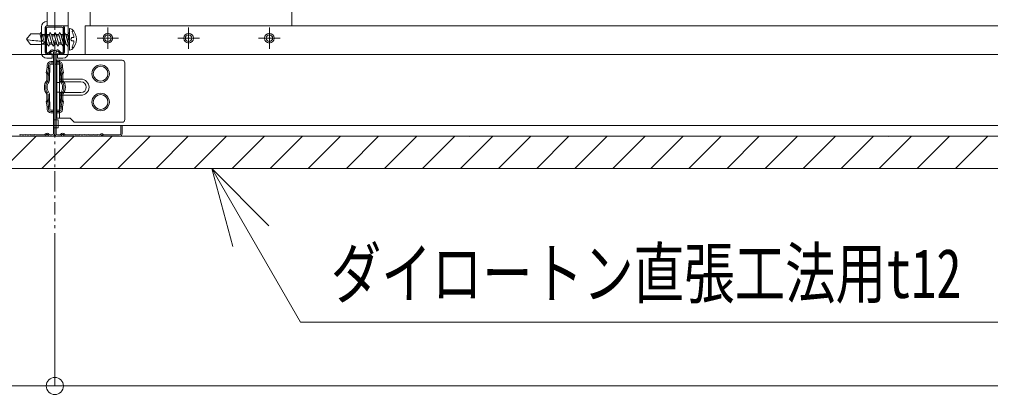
# Model space of a CAD drawing. Units: millimetres, scale not verified. Extents: x -205 to 205, y -142 to 143.
# Drawn here: x 72.18 to 108.26, y -113.25 to -99.33 of the extents above; entities that cross this region are included whole.
import ezdxf
from ezdxf.enums import TextEntityAlignment as Align

# ---------------------------------------------------------------- set-up
doc = ezdxf.new("R2010")
doc.units = ezdxf.units.MM
doc.header["$LTSCALE"] = 0.25
doc.linetypes.add('USER1', pattern=[7.8, 1.8, -0.6, 0.3, -0.6, 3, -0.6, 0.3, -0.6])
for name, color, linetype, lineweight in [('1-1_1-0 断面', 7, 'Continuous', 18), ('1-2_1-1 寸法', 7, 'Continuous', 18), ('1-3_1-2 文字', 7, 'Continuous', 18)]:
    doc.layers.add(name, color=color, linetype=linetype, lineweight=lineweight)
doc.styles.add('ＭＳ ゴシック', font='')
doc.styles.get('ＭＳ ゴシック').set_extended_font_data('MS Gothic')

msp = doc.modelspace()

# ---------------------------------------------------------------- linework, layer by layer
at = {"layer": '1-1_1-0 断面', "color": 4, "linetype": 'USER1'}
msp.add_line((73.4934, -18.1115), (73.4934, -107.0785), dxfattribs=at)
at = {"layer": '1-1_1-0 断面'}
for p, q in [((74.8034, -90.5615), (74.8034, -99.5615)), ((73.2134, -90.7515), (73.2134, -99.5615)), ((73.9934, -95.9615), (73.9934, -100.5615)), ((82.3034, -99.0515), (82.3034, -99.5615)), ((73.2134, -99.4015), (73.1934, -99.4015)), ((73.2134, -99.5615), (73.9934, -99.5615)), ((73.8334, -99.5615), (73.8334, -100.5515)), ((74.6231, -99.5615), (192.9934, -99.5615)), ((74.6231, -99.5615), (74.6231, -100.6215)), ((72.6015, -99.8585), (72.4384, -100.0627)), ((72.948, -99.8585), (72.6015, -99.8585)), ((72.9436, -99.8845), (72.9632, -99.8127)), ((72.9436, -99.8845), (72.9915, -100.0632)), ((72.9632, -99.8127), (73.0213, -99.8845)), ((72.9934, -99.6015), (72.9934, -100.5615)), ((73.0213, -99.8845), (73.0691, -100.0632)), ((73.0213, -99.8845), (73.1186, -99.8845)), ((73.0335, -99.9302), (73.1309, -99.9302)), ((73.1186, -99.8845), (73.1382, -99.8127)), ((73.1186, -99.8845), (73.2141, -100.2409)), ((73.1284, -99.6615), (73.1284, -100.5215)), ((73.1382, -99.8127), (73.1962, -99.8845)), ((73.1534, -99.6115), (73.1534, -100.5515)), ((73.1784, -100.5215), (73.1784, -99.6615)), ((73.1962, -99.8845), (73.2936, -99.8845)), ((73.1962, -99.8845), (73.2917, -100.2409)), ((73.2084, -99.9302), (73.3058, -99.9302)), ((73.2284, -99.6115), (73.7584, -99.6115)), ((73.2936, -99.8845), (73.3131, -99.8127)), ((73.2936, -99.8845), (73.3891, -100.2409)), ((73.3131, -99.8127), (73.3712, -99.8845)), ((73.3712, -99.8845), (73.4685, -99.8845)), ((73.3712, -99.8845), (73.4667, -100.2409)), ((73.3834, -99.9302), (73.4807, -99.9302)), ((73.4685, -99.8845), (73.4881, -99.8127)), ((73.4685, -99.8845), (73.564, -100.2409)), ((73.4881, -99.8127), (73.5461, -99.8845)), ((73.5461, -99.8845), (73.6434, -99.8845)), ((73.5461, -99.8845), (73.6416, -100.2409)), ((73.5584, -99.9302), (73.6557, -99.9302)), ((73.6434, -99.8845), (73.658, -99.831)), ((73.6434, -99.8845), (73.6512, -99.9136)), ((73.658, -99.831), (73.663, -99.8127)), ((73.658, -99.939), (73.7389, -100.2409)), ((73.721, -99.8845), (73.8183, -99.8845)), ((73.7333, -99.9302), (73.8307, -99.9302)), ((73.8084, -100.5215), (73.8084, -99.6615)), ((73.8183, -99.8845), (73.838, -99.8127)), ((73.8183, -99.8845), (73.9139, -100.2409)), ((73.838, -99.8127), (73.896, -99.8845)), ((73.8584, -99.6615), (73.8584, -100.5215)), ((73.896, -99.8845), (73.9933, -99.8845)), ((73.896, -99.8845), (73.9915, -100.2409)), ((73.9083, -99.9302), (74.0056, -99.9302)), ((73.9933, -99.8845), (74.0129, -99.8127)), ((73.9933, -99.8845), (74.0379, -100.051)), ((74.0129, -99.8127), (74.0379, -99.8436)), ((74.038, -100.4515), (74.0379, -99.6739)), ((75.4634, -100.4215), (75.4634, -99.6215)), ((78.4634, -100.4215), (78.4634, -99.6215)), ((81.4634, -100.4215), (81.4634, -99.6215)), ((72.5935, -100.2609), (72.4386, -100.0627)), ((72.9604, -100.2609), (72.5935, -100.2609)), ((72.9915, -100.0632), (73.0495, -100.1348)), ((73.1307, -100.1522), (72.9987, -100.1281)), ((73.0031, -100.2409), (73.2141, -100.2409)), ((73.0495, -100.1348), (73.0691, -100.0632)), ((73.0855, -100.1952), (73.2018, -100.1951)), ((73.2141, -100.2409), (73.2721, -100.3126)), ((73.2721, -100.3126), (73.2917, -100.2409)), ((73.2795, -100.1951), (73.3768, -100.1951)), ((73.2917, -100.2409), (73.3891, -100.2409)), ((73.3891, -100.2409), (73.4471, -100.3126)), ((73.4471, -100.3126), (73.4667, -100.2409)), ((73.4544, -100.1951), (73.5517, -100.1951)), ((73.4667, -100.2409), (73.564, -100.2409)), ((73.564, -100.2409), (73.622, -100.3126)), ((73.622, -100.3126), (73.6416, -100.2409)), ((73.6293, -100.1951), (73.658, -100.1951)), ((73.6416, -100.2409), (73.6557, -100.2409)), ((73.658, -100.1951), (73.7267, -100.1951)), ((73.658, -100.2409), (73.7389, -100.2409)), ((73.7389, -100.2409), (73.797, -100.3126)), ((73.797, -100.3126), (73.8166, -100.2409)), ((73.8043, -100.1951), (73.9016, -100.1951)), ((73.8166, -100.2409), (73.9139, -100.2409)), ((73.838, -100.1627), (73.888, -100.1627)), ((73.9139, -100.2409), (73.9719, -100.3126)), ((73.9719, -100.3126), (73.9915, -100.2409)), ((73.9793, -100.1951), (74.038, -100.1951)), ((73.9915, -100.2409), (74.038, -100.2409)), ((74.0379, -100.0377), (74.013, -100.0627)), ((74.0379, -100.0877), (74.013, -100.0627)), ((74.1249, -100.0027), (74.1921, -100.0027)), ((74.1249, -100.1227), (74.1921, -100.1227)), ((75.8634, -100.0215), (75.0634, -100.0215)), ((78.8634, -100.0215), (78.0634, -100.0215)), ((81.8634, -100.0215), (81.0634, -100.0215)), ((-46.0191, -100.6215), (192.9934, -100.6215)), ((73.2034, -100.6015), (73.3934, -100.6015)), ((73.2656, -100.555), (73.3398, -100.4808)), ((73.2992, -100.5922), (73.3752, -100.5162)), ((73.3934, -100.6015), (73.3934, -100.7615)), ((73.4434, -100.5444), (73.4434, -103.5615)), ((73.4934, -100.5444), (73.4934, -103.5615)), ((73.5434, -100.5444), (73.5434, -103.5615)), ((73.7834, -100.6015), (73.5934, -100.6015)), ((73.5934, -100.6015), (73.5934, -100.7615)), ((73.6877, -100.5922), (73.6117, -100.5162)), ((73.7213, -100.555), (73.6471, -100.4808)), ((73.3934, -100.7615), (73.1934, -100.7615)), ((73.2097, -101.1085), (73.2126, -101.0174)), ((73.2587, -101.1415), (73.2626, -101.0189)), ((73.2946, -101.5903), (73.3125, -101.0205)), ((73.3425, -100.8915), (73.4434, -100.8915)), ((73.3425, -100.9415), (73.4434, -100.9415)), ((73.3425, -100.9915), (73.4434, -100.9915)), ((73.4927, -100.9915), (73.5927, -100.9915)), ((73.6444, -100.8915), (73.5434, -100.8915)), ((73.6444, -100.9415), (73.5434, -100.9415)), ((73.6444, -100.9915), (73.5434, -100.9915)), ((73.7934, -100.7615), (73.5934, -100.7615)), ((73.6634, -102.9915), (73.6634, -100.8415)), ((73.6734, -100.8415), (75.9934, -100.8415)), ((73.6923, -101.5903), (73.6744, -101.0205)), ((73.7282, -101.1415), (73.7243, -101.0189)), ((73.7772, -101.1085), (73.7743, -101.0174)), ((76.0934, -100.9415), (76.0934, -103.0415)), ((73.1744, -101.3086), (73.2097, -101.1086)), ((73.2018, -101.3602), (73.1745, -101.3085)), ((73.2292, -101.3085), (73.1745, -101.3085)), ((73.1947, -101.5872), (73.2018, -101.3602)), ((73.2334, -101.3602), (73.2018, -101.3602)), ((73.2097, -101.1085), (73.2597, -101.1085)), ((73.2234, -101.3415), (73.2587, -101.1415)), ((73.2508, -101.3932), (73.2234, -101.3415)), ((73.2734, -101.3415), (73.2234, -101.3415)), ((73.3087, -101.1415), (73.2587, -101.1415)), ((73.2734, -101.3415), (73.3087, -101.1415)), ((73.3008, -101.3932), (73.2734, -101.3415)), ((73.6782, -101.1415), (73.7282, -101.1415)), ((73.7134, -101.3415), (73.6782, -101.1415)), ((73.6861, -101.3932), (73.7134, -101.3415)), ((73.7134, -101.3415), (73.7635, -101.3415)), ((73.7772, -101.1085), (73.7272, -101.1085)), ((73.7635, -101.3415), (73.7282, -101.1415)), ((73.7361, -101.3932), (73.7635, -101.3415)), ((73.7535, -101.3602), (73.7851, -101.3602)), ((73.7577, -101.3085), (73.8124, -101.3085)), ((73.8125, -101.3086), (73.7772, -101.1086)), ((73.7851, -101.3602), (73.8124, -101.3085)), ((73.7922, -101.5872), (73.7851, -101.3602)), ((73.2446, -101.5888), (73.2508, -101.3932)), ((73.3008, -101.3932), (73.2508, -101.3932)), ((73.6634, -101.6615), (73.5634, -101.6615)), ((74.4634, -101.5415), (73.6634, -101.5415)), ((74.4634, -101.6415), (73.6634, -101.6415)), ((73.6861, -101.3932), (73.7361, -101.3932)), ((73.7423, -101.5888), (73.7361, -101.3932)), ((73.1947, -102.0957), (73.2018, -102.3227)), ((73.2446, -102.0941), (73.2508, -102.2897)), ((73.2946, -102.0926), (73.3125, -102.6624)), ((73.5634, -102.0215), (73.6634, -102.0215)), ((74.4634, -102.0415), (73.6634, -102.0415)), ((73.6923, -102.0926), (73.6744, -102.6624)), ((73.7423, -102.0941), (73.7361, -102.2897)), ((73.7922, -102.0957), (73.7851, -102.3227)), ((73.1744, -102.3743), (73.2097, -102.5743)), ((73.2018, -102.3227), (73.1745, -102.3744)), ((73.2292, -102.3744), (73.1745, -102.3744)), ((73.2334, -102.3227), (73.2018, -102.3227)), ((73.2508, -102.2897), (73.2234, -102.3415)), ((73.2734, -102.3415), (73.2234, -102.3415)), ((73.2234, -102.3415), (73.2587, -102.5415)), ((73.3008, -102.2897), (73.2508, -102.2897)), ((73.3008, -102.2897), (73.2734, -102.3415)), ((73.2734, -102.3415), (73.3087, -102.5415)), ((74.4634, -102.1415), (73.6634, -102.1415)), ((73.7134, -102.3415), (73.6782, -102.5415)), ((73.6861, -102.2897), (73.7134, -102.3415)), ((73.6861, -102.2897), (73.7361, -102.2897)), ((73.7134, -102.3415), (73.7635, -102.3415)), ((73.7635, -102.3415), (73.7282, -102.5415)), ((73.7361, -102.2897), (73.7635, -102.3415)), ((73.7535, -102.3227), (73.7851, -102.3227)), ((73.7577, -102.3744), (73.8124, -102.3744)), ((73.8125, -102.3743), (73.7772, -102.5743)), ((73.7851, -102.3227), (73.8124, -102.3744)), ((73.2097, -102.5744), (73.2597, -102.5744)), ((73.2097, -102.5744), (73.2126, -102.6655)), ((73.3087, -102.5415), (73.2587, -102.5415)), ((73.2587, -102.5415), (73.2626, -102.664)), ((73.3425, -102.6915), (73.4434, -102.6915)), ((73.3425, -102.7415), (73.4434, -102.7415)), ((73.3425, -102.7915), (73.4434, -102.7915)), ((73.6444, -102.6915), (73.5434, -102.6915)), ((73.6444, -102.7415), (73.5434, -102.7415)), ((73.6444, -102.7915), (73.5434, -102.7915)), ((73.5634, -102.6915), (73.6634, -102.6915)), ((73.6782, -102.5415), (73.7282, -102.5415)), ((73.7282, -102.5415), (73.7243, -102.664)), ((73.7772, -102.5744), (73.7272, -102.5744)), ((73.7772, -102.5744), (73.7743, -102.6655)), ((73.4434, -103.0515), (73.6134, -103.0515)), ((73.6134, -103.3515), (73.6134, -103.0515)), ((198.7027, -103.2614), (-53.6225, -103.2614)), ((73.4434, -103.3515), (73.6134, -103.3515)), ((75.9434, -103.2615), (75.9434, -103.5615)), ((75.9934, -103.2615), (75.9434, -103.2615)), ((75.9934, -103.5615), (75.9934, -103.2615)), ((198.7027, -103.6615), (-53.6225, -103.6615)), ((71.5959, -104.8615), (72.7959, -103.6615)), ((71.5959, -104.8615), (72.7959, -103.6615)), ((72.29, -103.6115), (72.3469, -103.6115)), ((72.29, -103.6615), (72.3434, -103.6615)), ((72.3469, -103.6615), (72.2934, -103.6615)), ((72.46, -103.6115), (72.5169, -103.6115)), ((72.46, -103.6615), (72.5134, -103.6615)), ((72.5169, -103.6615), (72.4634, -103.6615)), ((72.63, -103.6115), (72.6869, -103.6115)), ((72.63, -103.6615), (72.6834, -103.6615)), ((72.6869, -103.6615), (72.6334, -103.6615)), ((73.0883, -103.6115), (72.8, -103.6115)), ((72.8, -103.6615), (73.0869, -103.6615)), ((73.0101, -104.8615), (74.2101, -103.6615)), ((73.1189, -103.5972), (73.1345, -103.5786)), ((73.1728, -103.6107), (73.1572, -103.6293)), ((73.2341, -103.6107), (73.2497, -103.6293)), ((73.288, -103.5972), (73.2724, -103.5786)), ((73.3934, -103.6115), (73.3186, -103.6115)), ((73.3186, -103.6615), (73.3934, -103.6615)), ((73.5934, -103.6115), (73.6683, -103.6115)), ((73.6683, -103.6615), (73.5934, -103.6615)), ((73.6989, -103.5972), (73.7145, -103.5786)), ((73.7528, -103.6107), (73.7372, -103.6293)), ((73.8141, -103.6107), (73.8297, -103.6293)), ((73.868, -103.5972), (73.8524, -103.5786)), ((73.8986, -103.6115), (74.1869, -103.6115)), ((74.1869, -103.6615), (73.9, -103.6615)), ((73.975, -103.6615), (74.1433, -103.6615)), ((74.3569, -103.6115), (74.3, -103.6115)), ((74.3, -103.6615), (74.3534, -103.6615)), ((74.3569, -103.6615), (74.3034, -103.6615)), ((74.4243, -104.8615), (75.6243, -103.6615)), ((74.5269, -103.6115), (74.47, -103.6115)), ((74.47, -103.6615), (74.5234, -103.6615)), ((74.5269, -103.6615), (74.4734, -103.6615)), ((74.6969, -103.6115), (74.64, -103.6115)), ((74.64, -103.6615), (74.6934, -103.6615)), ((74.6969, -103.6615), (74.6434, -103.6615)), ((74.8669, -103.6115), (74.81, -103.6115)), ((74.81, -103.6615), (74.8634, -103.6615)), ((74.8669, -103.6615), (74.8134, -103.6615)), ((75.0369, -103.6115), (74.98, -103.6115)), ((74.98, -103.6615), (75.0334, -103.6615)), ((75.0369, -103.6615), (74.9834, -103.6615)), ((75.15, -103.6115), (75.1662, -103.6115)), ((75.15, -103.6615), (75.1662, -103.6615)), ((75.1803, -103.6056), (75.194, -103.592)), ((75.2293, -103.6273), (75.2157, -103.641)), ((75.2576, -103.6273), (75.2712, -103.641)), ((75.2929, -103.592), (75.3066, -103.6056)), ((75.8934, -103.6115), (75.3207, -103.6115)), ((75.8934, -103.6615), (75.3207, -103.6615)), ((75.8385, -104.8615), (77.0385, -103.6615)), ((77.2527, -104.8615), (78.4527, -103.6615)), ((78.6669, -104.8615), (79.8669, -103.6615)), ((80.0811, -104.8615), (81.2811, -103.6615)), ((81.4953, -104.8615), (82.6953, -103.6615)), ((82.9096, -104.8615), (84.1096, -103.6615)), ((84.3238, -104.8615), (85.5238, -103.6615)), ((85.738, -104.8615), (86.938, -103.6615)), ((87.1522, -104.8615), (88.3522, -103.6615)), ((88.5664, -104.8615), (89.7664, -103.6615)), ((88.9015, -103.6659), (88.9059, -103.6615)), ((89.9806, -104.8615), (91.1806, -103.6615)), ((91.3948, -104.8615), (92.5948, -103.6615)), ((92.8091, -104.8615), (94.0091, -103.6615)), ((94.2233, -104.8615), (95.4233, -103.6615)), ((95.6375, -104.8615), (96.8375, -103.6615)), ((97.0517, -104.8615), (98.2517, -103.6615)), ((98.4659, -104.8615), (99.6659, -103.6615)), ((99.8801, -104.8615), (101.0801, -103.6615)), ((101.2943, -104.8615), (102.4943, -103.6615)), ((102.7086, -104.8615), (103.9086, -103.6615)), ((104.1228, -104.8615), (105.3228, -103.6615)), ((104.4578, -103.6659), (104.4622, -103.6615)), ((105.537, -104.8615), (106.737, -103.6615)), ((106.9512, -104.8615), (108.1512, -103.6615)), ((73.0101, -104.8615), (73.4934, -104.3781)), ((198.7027, -104.8615), (-53.6225, -104.8615))]:
    msp.add_line(p, q, dxfattribs=at)
for points in [[(73.663, -99.8127), (73.721, -99.8845), (73.8166, -100.2409)], [(73.1307, -100.1522), (73.0706, -100.2093), (72.9604, -100.2609)], [(73.6734, -100.8415), (73.5634, -100.8415), (73.5634, -102.9915)], [(73.5634, -102.9915), (74.0634, -102.9915), (74.2134, -103.1415), (75.9934, -103.1415)]]:
    msp.add_lwpolyline(points, dxfattribs=at)
for centre, radius in [((75.4634, -100.0215), 0.18), ((75.4634, -100.0215), 0.12), ((78.4634, -100.0215), 0.18), ((78.4634, -100.0215), 0.12), ((81.4634, -100.0215), 0.18), ((81.4634, -100.0215), 0.12), ((75.1934, -101.3415), 0.325), ((75.1934, -101.3415), 0.275), ((75.1934, -102.3915), 0.325), ((75.1934, -102.3915), 0.275)]:
    msp.add_circle(centre, radius, dxfattribs=at)
for centre, radius, start, end in [((73.1934, -99.6015), 0.2, 90, 180), ((73.2284, -99.6615), 0.1, 90, 180), ((73.7584, -99.6615), 0.1, 0, 90), ((73.2284, -99.6615), 0.05, 90, 180), ((73.7584, -99.6615), 0.05, 0, 90), ((74.0496, -99.6756), 0.0117, 89.01915, 171.81377), ((74.0495, -99.7923), 0.1284, 53.98254, 90.17889), ((73.7936, -100.0627), 0.4999, 0.00005, 48.47098), ((74.1802, -99.785), 0.0431, 94.13432, 184.51186), ((73.6607, -100.0627), 0.5498, 8.33444, 29.92363), ((72.964, -97.9935), 2.1348, 255.7457, 270.93218), ((74.1607, -100.0627), 0.0699, 120.81576, 239.18434), ((73.7936, -100.0627), 0.4999, 311.52101, 0.00005), ((73.6607, -100.0627), 0.5498, 330.07422, 351.66631), ((74.1667, -99.9725), 0.0394, 310.11562, 344.64836), ((74.1667, -100.1528), 0.0394, 15.35175, 49.89621), ((73.1934, -100.5615), 0.2, 180, 270), ((73.2284, -100.5215), 0.1, 180, 315), ((73.2034, -100.5515), 0.05, 180, 270), ((73.2284, -100.5215), 0.05, 180, 317.84797), ((73.4034, -100.5444), 0.09, 0, 135), ((73.4034, -100.5444), 0.04, 0, 135), ((73.5834, -100.5444), 0.09, 45, 180), ((73.5834, -100.5444), 0.04, 45, 180), ((73.7584, -100.5215), 0.1, 225, 0), ((73.7584, -100.5215), 0.05, 222.15203, 0), ((73.7834, -100.5515), 0.05, 270, 0), ((73.7934, -100.5615), 0.2, 270, 0), ((74.0496, -100.4497), 0.0117, 188.61571, 270.97989), ((74.0495, -100.333), 0.1284, 269.91063, 305.99127), ((74.1802, -100.3403), 0.0431, 175.52147, 265.86638), ((73.3425, -101.0215), 0.13, 90, 178.19815), ((73.3425, -101.0215), 0.08, 90, 178.19815), ((73.3425, -101.0215), 0.03, 90, 178.19815), ((73.6444, -101.0215), 0.13, 1.80185, 90), ((73.6444, -101.0215), 0.08, 1.80185, 90), ((73.6444, -101.0215), 0.03, 1.80185, 90), ((75.9934, -100.9415), 0.1, 0, 90), ((73.5034, -101.8415), 0.4, 140.5317, 219.4683), ((73.5034, -101.8415), 0.35, 140.5317, 219.4683), ((73.5034, -101.8415), 0.3, 140.5317, 219.4683), ((73.1947, -101.5872), 0.05, 320.5317, 358.19815), ((73.1947, -101.5872), 0.1, 320.5317, 358.19815), ((73.7922, -101.5872), 0.1, 181.80185, 219.4683), ((73.4834, -101.8415), 0.3, 320.5317, 39.4683), ((73.7922, -101.5872), 0.05, 181.80185, 219.4683), ((73.4834, -101.8415), 0.35, 320.5317, 39.4683), ((73.4834, -101.8415), 0.4, 320.5317, 39.4683), ((74.4634, -101.8415), 0.3, 270, 90), ((74.4634, -101.8415), 0.2, 270, 90), ((73.1947, -102.0957), 0.1, 1.80185, 39.4683), ((73.7922, -102.0957), 0.1, 140.5317, 178.19815), ((73.7922, -102.0957), 0.05, 140.5317, 178.19815), ((73.3425, -102.6615), 0.13, 181.80185, 270), ((73.3425, -102.6615), 0.08, 181.80185, 270), ((73.3425, -102.6615), 0.03, 181.80185, 270), ((73.6444, -102.6615), 0.03, 270, 358.19815), ((73.6444, -102.6615), 0.08, 270, 358.19815), ((73.6444, -102.6615), 0.13, 270, 358.19815), ((75.9934, -103.0415), 0.1, 270, 0), ((73.2034, -103.6365), 0.09, 40, 140), ((73.7834, -103.6365), 0.09, 40, 140), ((72.1769, -103.5915), 0.02, 270, 308.94244), ((72.1769, -103.5915), 0.07, 270, 308.94244), ((72.2334, -103.6615), 0.07, 51.05756, 128.94244), ((72.2334, -103.6615), 0.02, 51.05756, 126.8699), ((72.29, -103.5915), 0.07, 231.05756, 270), ((72.29, -103.5915), 0.02, 231.05756, 270), ((72.3469, -103.5915), 0.02, 270, 308.94244), ((72.3469, -103.5915), 0.07, 270, 308.94244), ((72.4034, -103.6615), 0.07, 51.05756, 128.94244), ((72.4034, -103.6615), 0.02, 51.05756, 126.8699), ((72.46, -103.5915), 0.07, 231.05756, 270), ((72.46, -103.5915), 0.02, 231.05756, 270), ((72.5169, -103.5915), 0.02, 270, 308.94244), ((72.5169, -103.5915), 0.07, 270, 308.94244), ((72.5734, -103.6615), 0.07, 51.05756, 128.94244), ((72.5734, -103.6615), 0.02, 51.05756, 126.8699), ((72.63, -103.5915), 0.07, 231.05756, 270), ((72.63, -103.5915), 0.02, 231.05756, 270), ((72.6869, -103.5915), 0.02, 270, 308.94244), ((72.6869, -103.5915), 0.07, 270, 308.94244), ((72.7434, -103.6615), 0.07, 51.05756, 128.94244), ((72.7434, -103.6615), 0.02, 51.05756, 126.8699), ((72.8, -103.5915), 0.07, 231.05756, 270), ((72.8, -103.5915), 0.02, 231.05756, 270), ((73.0883, -103.5715), 0.04, 270, 320), ((73.0883, -103.5715), 0.09, 270, 320), ((73.2034, -103.6365), 0.04, 40, 140), ((73.3186, -103.5715), 0.09, 220, 270), ((73.3186, -103.5715), 0.04, 220, 270), ((73.3934, -103.5615), 0.1, 270, 0), ((73.3934, -103.5615), 0.05, 270, 0), ((73.5934, -103.5615), 0.1, 180, 270), ((73.5934, -103.5615), 0.05, 180, 270), ((73.6683, -103.5715), 0.04, 270, 320), ((73.6683, -103.5715), 0.09, 270, 320), ((73.7834, -103.6365), 0.04, 40, 140), ((73.8986, -103.5715), 0.09, 220, 270), ((73.8986, -103.5715), 0.04, 220, 270), ((74.1869, -103.5915), 0.02, 270, 308.94244), ((74.1869, -103.5915), 0.07, 270, 308.94244), ((74.2434, -103.6615), 0.07, 51.05756, 128.94244), ((74.2434, -103.6615), 0.02, 53.1301, 128.94244), ((74.3, -103.5915), 0.07, 231.05756, 270), ((74.3, -103.5915), 0.02, 231.05756, 270), ((74.3569, -103.5915), 0.02, 270, 308.94244), ((74.3569, -103.5915), 0.07, 270, 308.94244), ((74.4134, -103.6615), 0.07, 51.05756, 128.94244), ((74.4134, -103.6615), 0.02, 53.1301, 128.94244), ((74.47, -103.5915), 0.07, 231.05756, 270), ((74.47, -103.5915), 0.02, 231.05756, 270), ((74.5269, -103.5915), 0.02, 270, 308.94244), ((74.5269, -103.5915), 0.07, 270, 308.94244), ((74.5834, -103.6615), 0.07, 51.05756, 128.94244), ((74.5834, -103.6615), 0.02, 53.1301, 128.94244), ((74.64, -103.5915), 0.07, 231.05756, 270), ((74.64, -103.5915), 0.02, 231.05756, 270), ((74.6969, -103.5915), 0.02, 270, 308.94244), ((74.6969, -103.5915), 0.07, 270, 308.94244), ((74.7534, -103.6615), 0.07, 51.05756, 128.94244), ((74.7534, -103.6615), 0.02, 53.1301, 128.94244), ((74.81, -103.5915), 0.07, 231.05756, 270), ((74.81, -103.5915), 0.02, 231.05756, 270), ((74.8669, -103.5915), 0.02, 270, 308.94244), ((74.8669, -103.5915), 0.07, 270, 308.94244), ((74.9234, -103.6615), 0.07, 51.05756, 128.94244), ((74.9234, -103.6615), 0.02, 53.1301, 128.94244), ((74.98, -103.5915), 0.07, 231.05756, 270), ((74.98, -103.5915), 0.02, 231.05756, 270), ((75.0369, -103.5915), 0.02, 270, 308.94244), ((75.0369, -103.5915), 0.07, 270, 308.94244), ((75.0934, -103.6615), 0.07, 51.05756, 128.94244), ((75.0934, -103.6615), 0.02, 51.05756, 126.8699), ((75.15, -103.5915), 0.07, 231.05756, 270), ((75.15, -103.5915), 0.02, 231.05756, 270), ((75.1662, -103.5915), 0.02, 270, 315), ((75.1662, -103.5915), 0.07, 270, 315), ((75.2434, -103.6415), 0.07, 45, 135), ((75.2434, -103.6415), 0.02, 45, 135), ((75.3207, -103.5915), 0.07, 225, 270), ((75.3207, -103.5915), 0.02, 225, 270), ((75.8934, -103.5615), 0.05, 270, 0), ((75.8934, -103.5615), 0.1, 270, 0)]:
    msp.add_arc(centre, radius, start, end, dxfattribs=at)
at = {"layer": '1-2_1-1 寸法'}
for p, q in [((73.4934, -112.9296), (73.4934, -107.2549)), ((-46.5066, -112.9296), (73.4934, -112.9296)), ((73.4934, -112.9296), (193.4934, -112.9296))]:
    msp.add_line(p, q, dxfattribs=at)
msp.add_circle((73.4934, -112.9296), 0.319, dxfattribs=at)
at = {"layer": '1-3_1-2 文字'}
for p, q in [((79.3284, -104.8615), (80.1049, -107.7592)), ((79.3284, -104.8615), (81.4497, -106.9828)), ((82.6181, -110.5594), (79.3284, -104.8615)), ((82.6181, -110.5594), (116.068, -110.5594))]:
    msp.add_line(p, q, dxfattribs=at)

# ---------------------------------------------------------------- texts
at = {"layer": '1-3_1-2 文字', "style": 'ＭＳ ゴシック', "width": 0.75}
msp.add_text('ダイロートン直張工法用t12', height=1.833, dxfattribs=at).set_placement((83.7462, -110.2157), align=Align.BOTTOM_LEFT)

doc.saveas('drawing.dxf')
